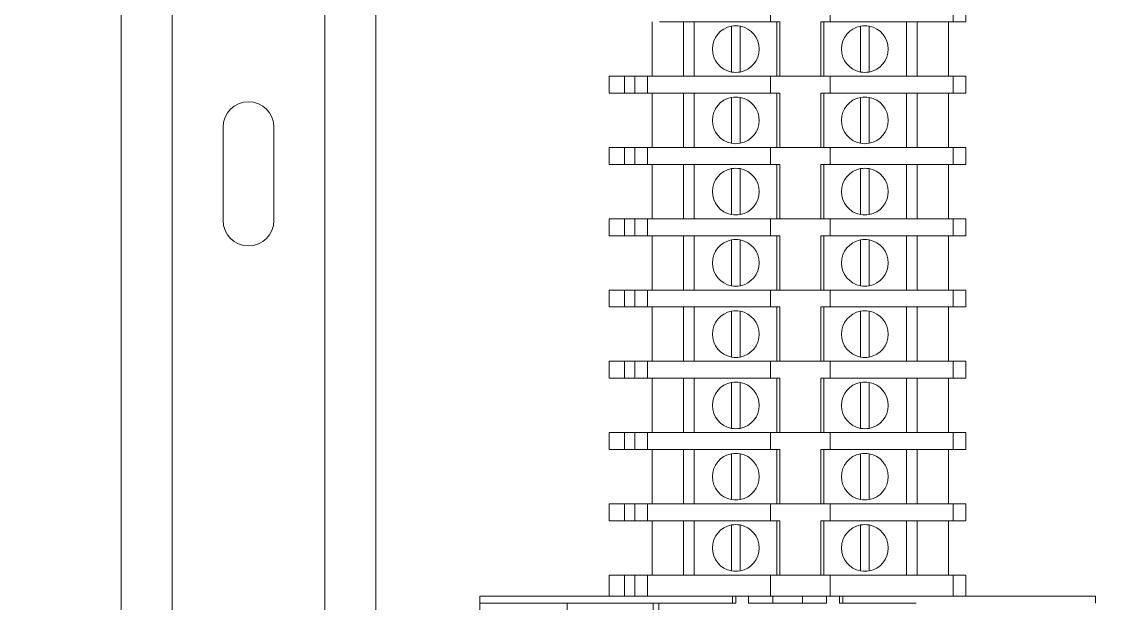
# Model space of a CAD drawing. Header units: millimetres. Extents: x 0 to 5940, y 0 to 4200.
# Drawn here: x 2161.7 to 2290.9, y 2938.9 to 3007.4 of the extents above; entities that cross this region are included whole.
import ezdxf

# ---------------------------------------------------------------- set-up
doc = ezdxf.new("R2010")
doc.units = ezdxf.units.MM
doc.header["$LTSCALE"] = 10
doc.layers.add('가시적인 것(ISO)', color=3, linetype='Continuous', lineweight=5, true_color=0x00ff00)
doc.layers.add('해치(ISO)', color=7, linetype='Continuous', lineweight=5)

msp = doc.modelspace()

# ---------------------------------------------------------------- hatches: boundary and pattern name
at = {"layer": '해치(ISO)'}
h = msp.add_hatch(dxfattribs=at)
h.set_pattern_fill('ANSI31', color=256, scale=254, angle=75.00018, style=0)
h.set_pattern_definition([(120.0002, (0, 0), (-27.49626, -15.87508), [])])
edge = h.paths.add_edge_path()
edge.add_line((2554.062, 3517.714), (2581.562, 3517.714))
edge.add_ellipse((2581.562, 3513.214), major_axis=(0, 4.5), ratio=1, start_angle=270, end_angle=360, ccw=False)
edge.add_line((2586.062, 3513.214), (2586.062, 3485.714))
edge.add_ellipse((2589.062, 3485.714), major_axis=(-3, 0), ratio=1, start_angle=0, end_angle=90)
edge.add_line((2589.062, 3482.714), (2591.062, 3482.714))
edge.add_line((2591.062, 3482.714), (2591.062, 3522.714))
edge.add_line((2591.062, 3522.714), (2551.062, 3522.714))
edge.add_line((2551.062, 3522.714), (2551.062, 3520.714))
edge.add_ellipse((2554.062, 3520.714), major_axis=(-3, 0), ratio=1, start_angle=0, end_angle=90)
edge = h.paths.add_edge_path()
edge.add_line((1795.662, 3482.714), (1797.662, 3482.714))
edge.add_ellipse((1797.662, 3485.714), major_axis=(0, -3), ratio=1, start_angle=0, end_angle=90)
edge.add_line((1800.662, 3485.714), (1800.662, 3513.214))
edge.add_ellipse((1805.162, 3513.214), major_axis=(-4.5, 0), ratio=1, start_angle=270, end_angle=360, ccw=False)
edge.add_line((1805.162, 3517.714), (1832.662, 3517.714))
edge.add_ellipse((1832.662, 3520.714), major_axis=(0, -3), ratio=1, start_angle=0, end_angle=90)
edge.add_line((1835.662, 3520.714), (1835.662, 3522.714))
edge.add_line((1835.662, 3522.714), (1795.662, 3522.714))
edge.add_line((1795.662, 3522.714), (1795.662, 3482.714))
edge = h.paths.add_edge_path()
edge.add_line((1795.662, 2817.314), (1795.662, 2777.314))
edge.add_line((1795.662, 2777.314), (1835.662, 2777.314))
edge.add_line((1835.662, 2777.314), (1835.662, 2779.314))
edge.add_ellipse((1832.662, 2779.314), major_axis=(3, 0), ratio=1, start_angle=0, end_angle=90)
edge.add_line((1832.662, 2782.314), (1804.901, 2782.314))
edge.add_ellipse((1804.901, 2786.814), major_axis=(0, -4.5), ratio=1, start_angle=269.50889, end_angle=360, ccw=False)
edge.add_line((1800.401, 2786.853), (1800.636, 2814.289))
edge.add_ellipse((1797.636, 2814.314), major_axis=(3, -0.026), ratio=1, start_angle=0, end_angle=90.49111)
edge.add_line((1797.636, 2817.314), (1795.662, 2817.314))
edge = h.paths.add_edge_path()
edge.add_line((2586.088, 2814.289), (2586.323, 2786.853))
edge.add_ellipse((2581.823, 2786.814), major_axis=(4.5, 0.039), ratio=1, start_angle=269.50889, end_angle=360, ccw=False)
edge.add_line((2581.823, 2782.314), (2554.062, 2782.314))
edge.add_ellipse((2554.062, 2779.314), major_axis=(0, 3), ratio=1, start_angle=0, end_angle=90)
edge.add_line((2551.062, 2779.314), (2551.062, 2777.314))
edge.add_line((2551.062, 2777.314), (2591.062, 2777.314))
edge.add_line((2591.062, 2777.314), (2591.062, 2817.314))
edge.add_line((2591.062, 2817.314), (2589.088, 2817.314))
edge.add_ellipse((2589.088, 2814.314), major_axis=(0, 3), ratio=1, start_angle=0, end_angle=90.49111)

# ---------------------------------------------------------------- linework, layer by layer
at = {"layer": '가시적인 것(ISO)'}
for p, q in [((2173.362, 2854.014), (2173.362, 3174.014)), ((2179.362, 2854.014), (2179.362, 3174.014)), ((2197.362, 2854.014), (2197.362, 3174.014)), ((2203.362, 2854.014), (2203.362, 3174.014)), ((2249.839, 3009.414), (2249.839, 3007.414)), ((2256.885, 3009.414), (2256.885, 3007.414)), ((2271.362, 3009.414), (2271.362, 3007.414)), ((2272.862, 3009.414), (2272.862, 3007.414)), ((2235.904, 3007.414), (2235.904, 3001.014)), ((2248.362, 3007.414), (2236.762, 3007.414)), ((2239.612, 3007.414), (2239.612, 3001.014)), ((2240.862, 3007.414), (2240.862, 3001.014)), ((2248.362, 3007.414), (2249.839, 3007.414)), ((2250.962, 3007.414), (2249.839, 3007.414)), ((2250.612, 3007.414), (2250.612, 3001.014)), ((2250.962, 3007.414), (2250.962, 3001.014)), ((2255.762, 3007.414), (2255.762, 3001.014)), ((2256.885, 3007.414), (2255.762, 3007.414)), ((2256.112, 3007.414), (2256.112, 3001.014)), ((2256.885, 3007.414), (2258.362, 3007.414)), ((2269.962, 3007.414), (2258.362, 3007.414)), ((2265.862, 3007.414), (2265.862, 3001.014)), ((2267.112, 3007.414), (2267.112, 3001.014)), ((2269.962, 3007.414), (2271.362, 3007.414)), ((2270.82, 3007.414), (2270.82, 3001.014)), ((2272.862, 3007.414), (2271.362, 3007.414)), ((2245.262, 3003.069), (2245.262, 3005.36)), ((2246.262, 3005.36), (2246.262, 3003.069)), ((2260.462, 3003.069), (2260.462, 3005.36)), ((2261.462, 3005.36), (2261.462, 3003.069)), ((2232.662, 3001.014), (2230.862, 3001.014)), ((2230.862, 3001.014), (2230.862, 2999.014)), ((2233.862, 3001.014), (2232.662, 3001.014)), ((2232.662, 3001.014), (2232.662, 2999.014)), ((2235.362, 3001.014), (2233.862, 3001.014)), ((2233.862, 3001.014), (2233.862, 2999.014)), ((2235.362, 3001.014), (2236.762, 3001.014)), ((2235.362, 3001.014), (2235.362, 2999.014)), ((2248.362, 3001.014), (2236.762, 3001.014)), ((2248.362, 3001.014), (2249.839, 3001.014)), ((2256.885, 3001.014), (2249.839, 3001.014)), ((2249.839, 3001.014), (2249.839, 2999.014)), ((2255.762, 3001.014), (2250.962, 3001.014)), ((2256.885, 3001.014), (2258.362, 3001.014)), ((2256.885, 3001.014), (2256.885, 2999.014)), ((2269.962, 3001.014), (2258.362, 3001.014)), ((2269.962, 3001.014), (2271.362, 3001.014)), ((2272.862, 3001.014), (2271.362, 3001.014)), ((2271.362, 3001.014), (2271.362, 2999.014)), ((2272.862, 3001.014), (2272.862, 2999.014)), ((2232.662, 2999.014), (2230.862, 2999.014)), ((2233.862, 2999.014), (2232.662, 2999.014)), ((2235.362, 2999.014), (2233.862, 2999.014)), ((2235.362, 2999.014), (2236.762, 2999.014)), ((2235.904, 2999.014), (2235.904, 2992.614)), ((2248.362, 2999.014), (2236.762, 2999.014)), ((2239.612, 2999.014), (2239.612, 2992.614)), ((2240.862, 2999.014), (2240.862, 2992.614)), ((2248.362, 2999.014), (2249.839, 2999.014)), ((2250.962, 2999.014), (2249.839, 2999.014)), ((2250.612, 2999.014), (2250.612, 2992.614)), ((2250.962, 2999.014), (2250.962, 2992.614)), ((2255.762, 2999.014), (2255.762, 2992.614)), ((2256.885, 2999.014), (2255.762, 2999.014)), ((2256.112, 2999.014), (2256.112, 2992.614)), ((2256.885, 2999.014), (2258.362, 2999.014)), ((2269.962, 2999.014), (2258.362, 2999.014)), ((2265.862, 2999.014), (2265.862, 2992.614)), ((2267.112, 2999.014), (2267.112, 2992.614)), ((2269.962, 2999.014), (2271.362, 2999.014)), ((2270.82, 2999.014), (2270.82, 2992.614)), ((2272.862, 2999.014), (2271.362, 2999.014)), ((2245.262, 2994.669), (2245.262, 2996.96)), ((2246.262, 2996.96), (2246.262, 2994.669)), ((2260.462, 2994.669), (2260.462, 2996.96)), ((2261.462, 2996.96), (2261.462, 2994.669)), ((2185.362, 2984.014), (2185.362, 2995.014)), ((2191.362, 2995.014), (2191.362, 2984.014)), ((2232.662, 2992.614), (2230.862, 2992.614)), ((2230.862, 2992.614), (2230.862, 2990.614)), ((2233.862, 2992.614), (2232.662, 2992.614)), ((2232.662, 2992.614), (2232.662, 2990.614)), ((2235.362, 2992.614), (2233.862, 2992.614)), ((2233.862, 2992.614), (2233.862, 2990.614)), ((2235.362, 2992.614), (2236.762, 2992.614)), ((2235.362, 2992.614), (2235.362, 2990.614)), ((2248.362, 2992.614), (2236.762, 2992.614)), ((2248.362, 2992.614), (2249.839, 2992.614)), ((2256.885, 2992.614), (2249.839, 2992.614)), ((2249.839, 2992.614), (2249.839, 2990.614)), ((2255.762, 2992.614), (2250.962, 2992.614)), ((2256.885, 2992.614), (2258.362, 2992.614)), ((2256.885, 2992.614), (2256.885, 2990.614)), ((2269.962, 2992.614), (2258.362, 2992.614)), ((2269.962, 2992.614), (2271.362, 2992.614)), ((2272.862, 2992.614), (2271.362, 2992.614)), ((2271.362, 2992.614), (2271.362, 2990.614)), ((2272.862, 2992.614), (2272.862, 2990.614)), ((2232.662, 2990.614), (2230.862, 2990.614)), ((2233.862, 2990.614), (2232.662, 2990.614)), ((2235.362, 2990.614), (2233.862, 2990.614)), ((2235.362, 2990.614), (2236.762, 2990.614)), ((2235.904, 2990.614), (2235.904, 2984.214)), ((2248.362, 2990.614), (2236.762, 2990.614)), ((2239.612, 2990.614), (2239.612, 2984.214)), ((2240.862, 2990.614), (2240.862, 2984.214)), ((2248.362, 2990.614), (2249.839, 2990.614)), ((2250.962, 2990.614), (2249.839, 2990.614)), ((2250.612, 2990.614), (2250.612, 2984.214)), ((2250.962, 2990.614), (2250.962, 2984.214)), ((2255.762, 2990.614), (2255.762, 2984.214)), ((2256.885, 2990.614), (2255.762, 2990.614)), ((2256.112, 2990.614), (2256.112, 2984.214)), ((2256.885, 2990.614), (2258.362, 2990.614)), ((2269.962, 2990.614), (2258.362, 2990.614)), ((2265.862, 2990.614), (2265.862, 2984.214)), ((2267.112, 2990.614), (2267.112, 2984.214)), ((2269.962, 2990.614), (2271.362, 2990.614)), ((2270.82, 2990.614), (2270.82, 2984.214)), ((2272.862, 2990.614), (2271.362, 2990.614)), ((2245.262, 2986.269), (2245.262, 2988.56)), ((2246.262, 2988.56), (2246.262, 2986.269)), ((2260.462, 2986.269), (2260.462, 2988.56)), ((2261.462, 2988.56), (2261.462, 2986.269)), ((2232.662, 2984.214), (2230.862, 2984.214)), ((2230.862, 2984.214), (2230.862, 2982.214)), ((2233.862, 2984.214), (2232.662, 2984.214)), ((2232.662, 2984.214), (2232.662, 2982.214)), ((2235.362, 2984.214), (2233.862, 2984.214)), ((2233.862, 2984.214), (2233.862, 2982.214)), ((2235.362, 2984.214), (2236.762, 2984.214)), ((2235.362, 2984.214), (2235.362, 2982.214)), ((2248.362, 2984.214), (2236.762, 2984.214)), ((2248.362, 2984.214), (2249.839, 2984.214)), ((2256.885, 2984.214), (2249.839, 2984.214)), ((2249.839, 2984.214), (2249.839, 2982.214)), ((2255.762, 2984.214), (2250.962, 2984.214)), ((2256.885, 2984.214), (2258.362, 2984.214)), ((2256.885, 2984.214), (2256.885, 2982.214)), ((2269.962, 2984.214), (2258.362, 2984.214)), ((2269.962, 2984.214), (2271.362, 2984.214)), ((2272.862, 2984.214), (2271.362, 2984.214)), ((2271.362, 2984.214), (2271.362, 2982.214)), ((2272.862, 2984.214), (2272.862, 2982.214)), ((2232.662, 2982.214), (2230.862, 2982.214)), ((2233.862, 2982.214), (2232.662, 2982.214)), ((2235.362, 2982.214), (2233.862, 2982.214)), ((2235.362, 2982.214), (2236.762, 2982.214)), ((2235.904, 2982.214), (2235.904, 2975.814)), ((2248.362, 2982.214), (2236.762, 2982.214)), ((2239.612, 2982.214), (2239.612, 2975.814)), ((2240.862, 2982.214), (2240.862, 2975.814)), ((2248.362, 2982.214), (2249.839, 2982.214)), ((2250.962, 2982.214), (2249.839, 2982.214)), ((2250.612, 2982.214), (2250.612, 2975.814)), ((2250.962, 2982.214), (2250.962, 2975.814)), ((2255.762, 2982.214), (2255.762, 2975.814)), ((2256.885, 2982.214), (2255.762, 2982.214)), ((2256.112, 2982.214), (2256.112, 2975.814)), ((2256.885, 2982.214), (2258.362, 2982.214)), ((2269.962, 2982.214), (2258.362, 2982.214)), ((2265.862, 2982.214), (2265.862, 2975.814)), ((2267.112, 2982.214), (2267.112, 2975.814)), ((2269.962, 2982.214), (2271.362, 2982.214)), ((2270.82, 2982.214), (2270.82, 2975.814)), ((2272.862, 2982.214), (2271.362, 2982.214)), ((2245.262, 2977.869), (2245.262, 2980.16)), ((2246.262, 2980.16), (2246.262, 2977.869)), ((2260.462, 2977.869), (2260.462, 2980.16)), ((2261.462, 2980.16), (2261.462, 2977.869)), ((2232.662, 2975.814), (2230.862, 2975.814)), ((2230.862, 2975.814), (2230.862, 2973.814)), ((2233.862, 2975.814), (2232.662, 2975.814)), ((2232.662, 2975.814), (2232.662, 2973.814)), ((2235.362, 2975.814), (2233.862, 2975.814)), ((2233.862, 2975.814), (2233.862, 2973.814)), ((2235.362, 2975.814), (2236.762, 2975.814)), ((2235.362, 2975.814), (2235.362, 2973.814)), ((2248.362, 2975.814), (2236.762, 2975.814)), ((2248.362, 2975.814), (2249.839, 2975.814)), ((2256.885, 2975.814), (2249.839, 2975.814)), ((2249.839, 2975.814), (2249.839, 2973.814)), ((2255.762, 2975.814), (2250.962, 2975.814)), ((2256.885, 2975.814), (2258.362, 2975.814)), ((2256.885, 2975.814), (2256.885, 2973.814)), ((2269.962, 2975.814), (2258.362, 2975.814)), ((2269.962, 2975.814), (2271.362, 2975.814)), ((2272.862, 2975.814), (2271.362, 2975.814)), ((2271.362, 2975.814), (2271.362, 2973.814)), ((2272.862, 2975.814), (2272.862, 2973.814)), ((2232.662, 2973.814), (2230.862, 2973.814)), ((2233.862, 2973.814), (2232.662, 2973.814)), ((2235.362, 2973.814), (2233.862, 2973.814)), ((2235.362, 2973.814), (2236.762, 2973.814)), ((2235.904, 2973.814), (2235.904, 2967.414)), ((2248.362, 2973.814), (2236.762, 2973.814)), ((2239.612, 2973.814), (2239.612, 2967.414)), ((2240.862, 2973.814), (2240.862, 2967.414)), ((2248.362, 2973.814), (2249.839, 2973.814)), ((2250.962, 2973.814), (2249.839, 2973.814)), ((2250.612, 2973.814), (2250.612, 2967.414)), ((2250.962, 2973.814), (2250.962, 2967.414)), ((2255.762, 2973.814), (2255.762, 2967.414)), ((2256.885, 2973.814), (2255.762, 2973.814)), ((2256.112, 2973.814), (2256.112, 2967.414)), ((2256.885, 2973.814), (2258.362, 2973.814)), ((2269.962, 2973.814), (2258.362, 2973.814)), ((2265.862, 2973.814), (2265.862, 2967.414)), ((2267.112, 2973.814), (2267.112, 2967.414)), ((2269.962, 2973.814), (2271.362, 2973.814)), ((2270.82, 2973.814), (2270.82, 2967.414)), ((2272.862, 2973.814), (2271.362, 2973.814)), ((2245.262, 2969.469), (2245.262, 2971.76)), ((2246.262, 2971.76), (2246.262, 2969.469)), ((2260.462, 2969.469), (2260.462, 2971.76)), ((2261.462, 2971.76), (2261.462, 2969.469)), ((2232.662, 2967.414), (2230.862, 2967.414)), ((2230.862, 2967.414), (2230.862, 2965.414)), ((2233.862, 2967.414), (2232.662, 2967.414)), ((2232.662, 2967.414), (2232.662, 2965.414)), ((2235.362, 2967.414), (2233.862, 2967.414)), ((2233.862, 2967.414), (2233.862, 2965.414)), ((2235.362, 2967.414), (2236.762, 2967.414)), ((2235.362, 2967.414), (2235.362, 2965.414)), ((2248.362, 2967.414), (2236.762, 2967.414)), ((2248.362, 2967.414), (2249.839, 2967.414)), ((2256.885, 2967.414), (2249.839, 2967.414)), ((2249.839, 2967.414), (2249.839, 2965.414)), ((2255.762, 2967.414), (2250.962, 2967.414)), ((2256.885, 2967.414), (2258.362, 2967.414)), ((2256.885, 2967.414), (2256.885, 2965.414)), ((2269.962, 2967.414), (2258.362, 2967.414)), ((2269.962, 2967.414), (2271.362, 2967.414)), ((2272.862, 2967.414), (2271.362, 2967.414)), ((2271.362, 2967.414), (2271.362, 2965.414)), ((2272.862, 2967.414), (2272.862, 2965.414)), ((2232.662, 2965.414), (2230.862, 2965.414)), ((2233.862, 2965.414), (2232.662, 2965.414)), ((2235.362, 2965.414), (2233.862, 2965.414)), ((2235.362, 2965.414), (2236.762, 2965.414)), ((2235.904, 2965.414), (2235.904, 2959.014)), ((2248.362, 2965.414), (2236.762, 2965.414)), ((2239.612, 2965.414), (2239.612, 2959.014)), ((2240.862, 2965.414), (2240.862, 2959.014)), ((2248.362, 2965.414), (2249.839, 2965.414)), ((2250.962, 2965.414), (2249.839, 2965.414)), ((2250.612, 2965.414), (2250.612, 2959.014)), ((2250.962, 2965.414), (2250.962, 2959.014)), ((2255.762, 2965.414), (2255.762, 2959.014)), ((2256.885, 2965.414), (2255.762, 2965.414)), ((2256.112, 2965.414), (2256.112, 2959.014)), ((2256.885, 2965.414), (2258.362, 2965.414)), ((2269.962, 2965.414), (2258.362, 2965.414)), ((2265.862, 2965.414), (2265.862, 2959.014)), ((2267.112, 2965.414), (2267.112, 2959.014)), ((2269.962, 2965.414), (2271.362, 2965.414)), ((2270.82, 2965.414), (2270.82, 2959.014)), ((2272.862, 2965.414), (2271.362, 2965.414)), ((2245.262, 2961.069), (2245.262, 2963.36)), ((2246.262, 2963.36), (2246.262, 2961.069)), ((2260.462, 2961.069), (2260.462, 2963.36)), ((2261.462, 2963.36), (2261.462, 2961.069)), ((2232.662, 2959.014), (2230.862, 2959.014)), ((2230.862, 2959.014), (2230.862, 2957.014)), ((2233.862, 2959.014), (2232.662, 2959.014)), ((2232.662, 2959.014), (2232.662, 2957.014)), ((2235.362, 2959.014), (2233.862, 2959.014)), ((2233.862, 2959.014), (2233.862, 2957.014)), ((2235.362, 2959.014), (2236.762, 2959.014)), ((2235.362, 2959.014), (2235.362, 2957.014)), ((2248.362, 2959.014), (2236.762, 2959.014)), ((2248.362, 2959.014), (2249.839, 2959.014)), ((2256.885, 2959.014), (2249.839, 2959.014)), ((2249.839, 2959.014), (2249.839, 2957.014)), ((2255.762, 2959.014), (2250.962, 2959.014)), ((2256.885, 2959.014), (2258.362, 2959.014)), ((2256.885, 2959.014), (2256.885, 2957.014)), ((2269.962, 2959.014), (2258.362, 2959.014)), ((2269.962, 2959.014), (2271.362, 2959.014)), ((2272.862, 2959.014), (2271.362, 2959.014)), ((2271.362, 2959.014), (2271.362, 2957.014)), ((2272.862, 2959.014), (2272.862, 2957.014)), ((2232.662, 2957.014), (2230.862, 2957.014)), ((2233.862, 2957.014), (2232.662, 2957.014)), ((2235.362, 2957.014), (2233.862, 2957.014)), ((2235.362, 2957.014), (2236.762, 2957.014)), ((2235.904, 2957.014), (2235.904, 2950.614)), ((2248.362, 2957.014), (2236.762, 2957.014)), ((2239.612, 2957.014), (2239.612, 2950.614)), ((2240.862, 2957.014), (2240.862, 2950.614)), ((2248.362, 2957.014), (2249.839, 2957.014)), ((2250.962, 2957.014), (2249.839, 2957.014)), ((2250.612, 2957.014), (2250.612, 2950.614)), ((2250.962, 2957.014), (2250.962, 2950.614)), ((2255.762, 2957.014), (2255.762, 2950.614)), ((2256.885, 2957.014), (2255.762, 2957.014)), ((2256.112, 2957.014), (2256.112, 2950.614)), ((2256.885, 2957.014), (2258.362, 2957.014)), ((2269.962, 2957.014), (2258.362, 2957.014)), ((2265.862, 2957.014), (2265.862, 2950.614)), ((2267.112, 2957.014), (2267.112, 2950.614)), ((2269.962, 2957.014), (2271.362, 2957.014)), ((2270.82, 2957.014), (2270.82, 2950.614)), ((2272.862, 2957.014), (2271.362, 2957.014)), ((2245.262, 2952.669), (2245.262, 2954.96)), ((2246.262, 2954.96), (2246.262, 2952.669)), ((2260.462, 2952.669), (2260.462, 2954.96)), ((2261.462, 2954.96), (2261.462, 2952.669)), ((2232.662, 2950.614), (2230.862, 2950.614)), ((2230.862, 2950.614), (2230.862, 2948.614)), ((2233.862, 2950.614), (2232.662, 2950.614)), ((2232.662, 2950.614), (2232.662, 2948.614)), ((2235.362, 2950.614), (2233.862, 2950.614)), ((2233.862, 2950.614), (2233.862, 2948.614)), ((2235.362, 2950.614), (2236.762, 2950.614)), ((2235.362, 2950.614), (2235.362, 2948.614)), ((2248.362, 2950.614), (2236.762, 2950.614)), ((2248.362, 2950.614), (2249.839, 2950.614)), ((2256.885, 2950.614), (2249.839, 2950.614)), ((2249.839, 2950.614), (2249.839, 2948.614)), ((2255.762, 2950.614), (2250.962, 2950.614)), ((2256.885, 2950.614), (2258.362, 2950.614)), ((2256.885, 2950.614), (2256.885, 2948.614)), ((2269.962, 2950.614), (2258.362, 2950.614)), ((2269.962, 2950.614), (2271.362, 2950.614)), ((2272.862, 2950.614), (2271.362, 2950.614)), ((2271.362, 2950.614), (2271.362, 2948.614)), ((2272.862, 2950.614), (2272.862, 2948.614)), ((2232.662, 2948.614), (2230.862, 2948.614)), ((2233.862, 2948.614), (2232.662, 2948.614)), ((2235.362, 2948.614), (2233.862, 2948.614)), ((2235.362, 2948.614), (2236.762, 2948.614)), ((2235.904, 2948.614), (2235.904, 2942.214)), ((2248.362, 2948.614), (2236.762, 2948.614)), ((2239.612, 2948.614), (2239.612, 2942.214)), ((2240.862, 2948.614), (2240.862, 2942.214)), ((2248.362, 2948.614), (2249.839, 2948.614)), ((2250.962, 2948.614), (2249.839, 2948.614)), ((2250.612, 2948.614), (2250.612, 2942.214)), ((2250.962, 2948.614), (2250.962, 2942.214)), ((2255.762, 2948.614), (2255.762, 2942.214)), ((2256.885, 2948.614), (2255.762, 2948.614)), ((2256.112, 2948.614), (2256.112, 2942.214)), ((2256.885, 2948.614), (2258.362, 2948.614)), ((2269.962, 2948.614), (2258.362, 2948.614)), ((2265.862, 2948.614), (2265.862, 2942.214)), ((2267.112, 2948.614), (2267.112, 2942.214)), ((2269.962, 2948.614), (2271.362, 2948.614)), ((2270.82, 2948.614), (2270.82, 2942.214)), ((2272.862, 2948.614), (2271.362, 2948.614)), ((2245.262, 2944.269), (2245.262, 2946.56)), ((2246.262, 2946.56), (2246.262, 2944.269)), ((2260.462, 2944.269), (2260.462, 2946.56)), ((2261.462, 2946.56), (2261.462, 2944.269)), ((2230.862, 2942.214), (2230.862, 2939.714)), ((2232.662, 2942.214), (2230.862, 2942.214)), ((2232.662, 2942.214), (2232.662, 2939.714)), ((2233.862, 2942.214), (2232.662, 2942.214)), ((2233.862, 2942.214), (2233.862, 2939.714)), ((2235.362, 2942.214), (2233.862, 2942.214)), ((2235.362, 2942.214), (2236.762, 2942.214)), ((2235.362, 2942.214), (2235.362, 2939.714)), ((2248.362, 2942.214), (2236.762, 2942.214)), ((2248.362, 2942.214), (2249.839, 2942.214)), ((2249.839, 2942.214), (2249.839, 2939.714)), ((2256.885, 2942.214), (2249.839, 2942.214)), ((2255.762, 2942.214), (2250.962, 2942.214)), ((2256.885, 2942.214), (2256.885, 2939.714)), ((2256.885, 2942.214), (2258.362, 2942.214)), ((2269.962, 2942.214), (2258.362, 2942.214)), ((2269.962, 2942.214), (2271.362, 2942.214)), ((2272.862, 2942.214), (2271.362, 2942.214)), ((2271.362, 2942.214), (2271.362, 2939.714)), ((2272.862, 2942.214), (2272.862, 2939.714)), ((2215.612, 2939.714), (2215.612, 2938.914)), ((2215.612, 2939.714), (2235.362, 2939.714)), ((2215.612, 2938.914), (2216.612, 2938.914)), ((2215.612, 2938.914), (2215.612, 2915.614)), ((2216.612, 2938.914), (2225.912, 2938.914)), ((2225.912, 2938.914), (2226.912, 2938.914)), ((2225.912, 2938.914), (2225.912, 2915.614)), ((2226.912, 2938.914), (2236.012, 2938.914)), ((2235.362, 2939.714), (2236.762, 2939.714)), ((2236.012, 2938.914), (2236.712, 2938.914)), ((2236.012, 2938.914), (2236.012, 2915.614)), ((2236.712, 2915.614), (2236.712, 2938.914)), ((2236.712, 2938.914), (2245.762, 2938.914)), ((2248.362, 2939.714), (2236.762, 2939.714)), ((2245.362, 2939.714), (2245.362, 2938.914)), ((2245.762, 2938.914), (2245.762, 2939.714)), ((2247.262, 2939.714), (2247.262, 2938.914)), ((2247.262, 2938.914), (2256.462, 2938.914)), ((2248.362, 2939.714), (2249.839, 2939.714)), ((2256.885, 2939.714), (2249.839, 2939.714)), ((2250.11, 2938.914), (2250.11, 2939.714)), ((2253.613, 2938.914), (2253.613, 2939.714)), ((2256.462, 2938.914), (2256.462, 2939.714)), ((2256.885, 2939.714), (2258.362, 2939.714)), ((2257.962, 2939.714), (2257.962, 2938.914)), ((2257.962, 2938.914), (2267.012, 2938.914)), ((2269.962, 2939.714), (2258.362, 2939.714)), ((2258.362, 2938.914), (2258.362, 2939.714)), ((2269.962, 2939.714), (2271.362, 2939.714)), ((2271.362, 2939.714), (2288.112, 2939.714)), ((2288.112, 2938.914), (2288.112, 2939.714))]:
    msp.add_line(p, q, dxfattribs=at)
for centre, radius, start, end in [((2245.762, 3004.214), 2.75, 100.47568, 259.52432), ((2245.762, 3004.214), 2.75, 79.52432, 100.47568), ((2245.762, 3004.214), 2.75, 280.47568, 79.52432), ((2260.962, 3004.214), 2.75, 100.47568, 259.52432), ((2260.962, 3004.214), 2.75, 79.52432, 100.47568), ((2260.962, 3004.214), 2.75, 280.47568, 79.52432), ((2245.762, 3004.214), 2.75, 259.52432, 280.47568), ((2260.962, 3004.214), 2.75, 259.52432, 280.47568), ((2245.762, 2995.814), 2.75, 100.47568, 259.52432), ((2245.762, 2995.814), 2.75, 79.52432, 100.47568), ((2245.762, 2995.814), 2.75, 280.47568, 79.52432), ((2260.962, 2995.814), 2.75, 100.47568, 259.52432), ((2260.962, 2995.814), 2.75, 79.52432, 100.47568), ((2260.962, 2995.814), 2.75, 280.47568, 79.52432), ((2188.362, 2995.014), 3, 0, 180), ((2245.762, 2995.814), 2.75, 259.52432, 280.47568), ((2260.962, 2995.814), 2.75, 259.52432, 280.47568), ((2245.762, 2987.414), 2.75, 100.47568, 259.52432), ((2245.762, 2987.414), 2.75, 79.52432, 100.47568), ((2245.762, 2987.414), 2.75, 280.47568, 79.52432), ((2260.962, 2987.414), 2.75, 100.47568, 259.52432), ((2260.962, 2987.414), 2.75, 79.52432, 100.47568), ((2260.962, 2987.414), 2.75, 280.47568, 79.52432), ((2188.362, 2984.014), 3, 180, 0), ((2245.762, 2987.414), 2.75, 259.52432, 280.47568), ((2260.962, 2987.414), 2.75, 259.52432, 280.47568), ((2245.762, 2979.014), 2.75, 100.47568, 259.52432), ((2245.762, 2979.014), 2.75, 79.52432, 100.47568), ((2245.762, 2979.014), 2.75, 280.47568, 79.52432), ((2260.962, 2979.014), 2.75, 100.47568, 259.52432), ((2260.962, 2979.014), 2.75, 79.52432, 100.47568), ((2260.962, 2979.014), 2.75, 280.47568, 79.52432), ((2245.762, 2979.014), 2.75, 259.52432, 280.47568), ((2260.962, 2979.014), 2.75, 259.52432, 280.47568), ((2245.762, 2970.614), 2.75, 100.47568, 259.52432), ((2245.762, 2970.614), 2.75, 79.52432, 100.47568), ((2245.762, 2970.614), 2.75, 280.47568, 79.52432), ((2260.962, 2970.614), 2.75, 100.47568, 259.52432), ((2260.962, 2970.614), 2.75, 79.52432, 100.47568), ((2260.962, 2970.614), 2.75, 280.47568, 79.52432), ((2245.762, 2970.614), 2.75, 259.52432, 280.47568), ((2260.962, 2970.614), 2.75, 259.52432, 280.47568), ((2245.762, 2962.214), 2.75, 100.47568, 259.52432), ((2245.762, 2962.214), 2.75, 79.52432, 100.47568), ((2245.762, 2962.214), 2.75, 280.47568, 79.52432), ((2260.962, 2962.214), 2.75, 100.47568, 259.52432), ((2260.962, 2962.214), 2.75, 79.52432, 100.47568), ((2260.962, 2962.214), 2.75, 280.47568, 79.52432), ((2245.762, 2962.214), 2.75, 259.52432, 280.47568), ((2260.962, 2962.214), 2.75, 259.52432, 280.47568), ((2245.762, 2953.814), 2.75, 100.47568, 259.52432), ((2245.762, 2953.814), 2.75, 79.52432, 100.47568), ((2245.762, 2953.814), 2.75, 280.47568, 79.52432), ((2260.962, 2953.814), 2.75, 100.47568, 259.52432), ((2260.962, 2953.814), 2.75, 79.52432, 100.47568), ((2260.962, 2953.814), 2.75, 280.47568, 79.52432), ((2245.762, 2953.814), 2.75, 259.52432, 280.47568), ((2260.962, 2953.814), 2.75, 259.52432, 280.47568), ((2245.762, 2945.414), 2.75, 100.47568, 259.52432), ((2245.762, 2945.414), 2.75, 79.52432, 100.47568), ((2245.762, 2945.414), 2.75, 280.47568, 79.52432), ((2260.962, 2945.414), 2.75, 100.47568, 259.52432), ((2260.962, 2945.414), 2.75, 79.52432, 100.47568), ((2260.962, 2945.414), 2.75, 280.47568, 79.52432), ((2245.762, 2945.414), 2.75, 259.52432, 280.47568), ((2260.962, 2945.414), 2.75, 259.52432, 280.47568)]:
    msp.add_arc(centre, radius, start, end, dxfattribs=at)
for points, knots in [([(2245.262, 3005.36), (2245.262, 3005.56), (2245.262, 3005.796), (2245.262, 3006.155), (2245.262, 3006.344), (2245.262, 3006.61), (2245.262, 3006.734), (2245.262, 3006.875), (2245.262, 3006.901), (2245.262, 3006.918)], [0.78265569, 0.78265569, 0.78265569, 0.78265569, 0.84262528, 0.84262528, 0.89918556, 0.89918556, 0.95463231, 0.95463231, 1.00961496, 1.00961496, 1.00961496, 1.00961496]), ([(2246.262, 3006.918), (2246.262, 3006.901), (2246.262, 3006.875), (2246.262, 3006.734), (2246.262, 3006.61), (2246.262, 3006.344), (2246.262, 3006.155), (2246.262, 3005.796), (2246.262, 3005.56), (2246.262, 3005.36)], [0.33653832, 0.33653832, 0.33653832, 0.33653832, 0.39152097, 0.39152097, 0.44696772, 0.44696772, 0.50352799, 0.50352799, 0.56349758, 0.56349758, 0.56349758, 0.56349758]), ([(2260.462, 3005.36), (2260.462, 3005.56), (2260.462, 3005.796), (2260.462, 3006.155), (2260.462, 3006.344), (2260.462, 3006.61), (2260.462, 3006.734), (2260.462, 3006.875), (2260.462, 3006.901), (2260.462, 3006.918)], [0.78265569, 0.78265569, 0.78265569, 0.78265569, 0.84262528, 0.84262528, 0.89918556, 0.89918556, 0.95463231, 0.95463231, 1.00961496, 1.00961496, 1.00961496, 1.00961496]), ([(2261.462, 3006.918), (2261.462, 3006.901), (2261.462, 3006.875), (2261.462, 3006.734), (2261.462, 3006.61), (2261.462, 3006.344), (2261.462, 3006.155), (2261.462, 3005.796), (2261.462, 3005.56), (2261.462, 3005.36)], [0.33653832, 0.33653832, 0.33653832, 0.33653832, 0.39152097, 0.39152097, 0.44696772, 0.44696772, 0.50352799, 0.50352799, 0.56349758, 0.56349758, 0.56349758, 0.56349758]), ([(2245.262, 3001.51), (2245.262, 3001.527), (2245.262, 3001.553), (2245.262, 3001.695), (2245.262, 3001.819), (2245.262, 3002.084), (2245.262, 3002.273), (2245.262, 3002.633), (2245.262, 3002.869), (2245.262, 3003.069)], [0.33653832, 0.33653832, 0.33653832, 0.33653832, 0.39152097, 0.39152097, 0.44696772, 0.44696772, 0.50352799, 0.50352799, 0.56349758, 0.56349758, 0.56349758, 0.56349758]), ([(2246.262, 3003.069), (2246.262, 3002.869), (2246.262, 3002.633), (2246.262, 3002.273), (2246.262, 3002.084), (2246.262, 3001.819), (2246.262, 3001.695), (2246.262, 3001.553), (2246.262, 3001.527), (2246.262, 3001.51)], [0.78265569, 0.78265569, 0.78265569, 0.78265569, 0.84262528, 0.84262528, 0.89918556, 0.89918556, 0.95463231, 0.95463231, 1.00961496, 1.00961496, 1.00961496, 1.00961496]), ([(2260.462, 3001.51), (2260.462, 3001.527), (2260.462, 3001.553), (2260.462, 3001.695), (2260.462, 3001.819), (2260.462, 3002.084), (2260.462, 3002.273), (2260.462, 3002.633), (2260.462, 3002.869), (2260.462, 3003.069)], [0.33653832, 0.33653832, 0.33653832, 0.33653832, 0.39152097, 0.39152097, 0.44696772, 0.44696772, 0.50352799, 0.50352799, 0.56349758, 0.56349758, 0.56349758, 0.56349758]), ([(2261.462, 3003.069), (2261.462, 3002.869), (2261.462, 3002.633), (2261.462, 3002.273), (2261.462, 3002.084), (2261.462, 3001.819), (2261.462, 3001.695), (2261.462, 3001.553), (2261.462, 3001.527), (2261.462, 3001.51)], [0.78265569, 0.78265569, 0.78265569, 0.78265569, 0.84262528, 0.84262528, 0.89918556, 0.89918556, 0.95463231, 0.95463231, 1.00961496, 1.00961496, 1.00961496, 1.00961496]), ([(2245.262, 2996.96), (2245.262, 2997.16), (2245.262, 2997.396), (2245.262, 2997.755), (2245.262, 2997.944), (2245.262, 2998.21), (2245.262, 2998.334), (2245.262, 2998.475), (2245.262, 2998.501), (2245.262, 2998.518)], [0.78265569, 0.78265569, 0.78265569, 0.78265569, 0.84262528, 0.84262528, 0.89918556, 0.89918556, 0.95463231, 0.95463231, 1.00961496, 1.00961496, 1.00961496, 1.00961496]), ([(2246.262, 2998.518), (2246.262, 2998.501), (2246.262, 2998.475), (2246.262, 2998.334), (2246.262, 2998.21), (2246.262, 2997.944), (2246.262, 2997.755), (2246.262, 2997.396), (2246.262, 2997.16), (2246.262, 2996.96)], [0.33653832, 0.33653832, 0.33653832, 0.33653832, 0.39152097, 0.39152097, 0.44696772, 0.44696772, 0.50352799, 0.50352799, 0.56349758, 0.56349758, 0.56349758, 0.56349758]), ([(2260.462, 2996.96), (2260.462, 2997.16), (2260.462, 2997.396), (2260.462, 2997.755), (2260.462, 2997.944), (2260.462, 2998.21), (2260.462, 2998.334), (2260.462, 2998.475), (2260.462, 2998.501), (2260.462, 2998.518)], [0.78265569, 0.78265569, 0.78265569, 0.78265569, 0.84262528, 0.84262528, 0.89918556, 0.89918556, 0.95463231, 0.95463231, 1.00961496, 1.00961496, 1.00961496, 1.00961496]), ([(2261.462, 2998.518), (2261.462, 2998.501), (2261.462, 2998.475), (2261.462, 2998.334), (2261.462, 2998.21), (2261.462, 2997.944), (2261.462, 2997.755), (2261.462, 2997.396), (2261.462, 2997.16), (2261.462, 2996.96)], [0.33653832, 0.33653832, 0.33653832, 0.33653832, 0.39152097, 0.39152097, 0.44696772, 0.44696772, 0.50352799, 0.50352799, 0.56349758, 0.56349758, 0.56349758, 0.56349758]), ([(2245.262, 2993.11), (2245.262, 2993.127), (2245.262, 2993.153), (2245.262, 2993.295), (2245.262, 2993.419), (2245.262, 2993.684), (2245.262, 2993.873), (2245.262, 2994.233), (2245.262, 2994.469), (2245.262, 2994.669)], [0.33653832, 0.33653832, 0.33653832, 0.33653832, 0.39152097, 0.39152097, 0.44696772, 0.44696772, 0.50352799, 0.50352799, 0.56349758, 0.56349758, 0.56349758, 0.56349758]), ([(2246.262, 2994.669), (2246.262, 2994.469), (2246.262, 2994.233), (2246.262, 2993.873), (2246.262, 2993.684), (2246.262, 2993.419), (2246.262, 2993.295), (2246.262, 2993.153), (2246.262, 2993.127), (2246.262, 2993.11)], [0.78265569, 0.78265569, 0.78265569, 0.78265569, 0.84262528, 0.84262528, 0.89918556, 0.89918556, 0.95463231, 0.95463231, 1.00961496, 1.00961496, 1.00961496, 1.00961496]), ([(2260.462, 2993.11), (2260.462, 2993.127), (2260.462, 2993.153), (2260.462, 2993.295), (2260.462, 2993.419), (2260.462, 2993.684), (2260.462, 2993.873), (2260.462, 2994.233), (2260.462, 2994.469), (2260.462, 2994.669)], [0.33653832, 0.33653832, 0.33653832, 0.33653832, 0.39152097, 0.39152097, 0.44696772, 0.44696772, 0.50352799, 0.50352799, 0.56349758, 0.56349758, 0.56349758, 0.56349758]), ([(2261.462, 2994.669), (2261.462, 2994.469), (2261.462, 2994.233), (2261.462, 2993.873), (2261.462, 2993.684), (2261.462, 2993.419), (2261.462, 2993.295), (2261.462, 2993.153), (2261.462, 2993.127), (2261.462, 2993.11)], [0.78265569, 0.78265569, 0.78265569, 0.78265569, 0.84262528, 0.84262528, 0.89918556, 0.89918556, 0.95463231, 0.95463231, 1.00961496, 1.00961496, 1.00961496, 1.00961496]), ([(2245.262, 2988.56), (2245.262, 2988.76), (2245.262, 2988.996), (2245.262, 2989.355), (2245.262, 2989.544), (2245.262, 2989.81), (2245.262, 2989.934), (2245.262, 2990.075), (2245.262, 2990.101), (2245.262, 2990.118)], [0.78265569, 0.78265569, 0.78265569, 0.78265569, 0.84262528, 0.84262528, 0.89918556, 0.89918556, 0.95463231, 0.95463231, 1.00961496, 1.00961496, 1.00961496, 1.00961496]), ([(2246.262, 2990.118), (2246.262, 2990.101), (2246.262, 2990.075), (2246.262, 2989.934), (2246.262, 2989.81), (2246.262, 2989.544), (2246.262, 2989.355), (2246.262, 2988.996), (2246.262, 2988.76), (2246.262, 2988.56)], [0.33653832, 0.33653832, 0.33653832, 0.33653832, 0.39152097, 0.39152097, 0.44696772, 0.44696772, 0.50352799, 0.50352799, 0.56349758, 0.56349758, 0.56349758, 0.56349758]), ([(2260.462, 2988.56), (2260.462, 2988.76), (2260.462, 2988.996), (2260.462, 2989.355), (2260.462, 2989.544), (2260.462, 2989.81), (2260.462, 2989.934), (2260.462, 2990.075), (2260.462, 2990.101), (2260.462, 2990.118)], [0.78265569, 0.78265569, 0.78265569, 0.78265569, 0.84262528, 0.84262528, 0.89918556, 0.89918556, 0.95463231, 0.95463231, 1.00961496, 1.00961496, 1.00961496, 1.00961496]), ([(2261.462, 2990.118), (2261.462, 2990.101), (2261.462, 2990.075), (2261.462, 2989.934), (2261.462, 2989.81), (2261.462, 2989.544), (2261.462, 2989.355), (2261.462, 2988.996), (2261.462, 2988.76), (2261.462, 2988.56)], [0.33653832, 0.33653832, 0.33653832, 0.33653832, 0.39152097, 0.39152097, 0.44696772, 0.44696772, 0.50352799, 0.50352799, 0.56349758, 0.56349758, 0.56349758, 0.56349758]), ([(2245.262, 2984.71), (2245.262, 2984.727), (2245.262, 2984.753), (2245.262, 2984.895), (2245.262, 2985.019), (2245.262, 2985.284), (2245.262, 2985.473), (2245.262, 2985.833), (2245.262, 2986.069), (2245.262, 2986.269)], [0.33653832, 0.33653832, 0.33653832, 0.33653832, 0.39152097, 0.39152097, 0.44696772, 0.44696772, 0.50352799, 0.50352799, 0.56349758, 0.56349758, 0.56349758, 0.56349758]), ([(2246.262, 2986.269), (2246.262, 2986.069), (2246.262, 2985.833), (2246.262, 2985.473), (2246.262, 2985.284), (2246.262, 2985.019), (2246.262, 2984.895), (2246.262, 2984.753), (2246.262, 2984.727), (2246.262, 2984.71)], [0.78265569, 0.78265569, 0.78265569, 0.78265569, 0.84262528, 0.84262528, 0.89918556, 0.89918556, 0.95463231, 0.95463231, 1.00961496, 1.00961496, 1.00961496, 1.00961496]), ([(2260.462, 2984.71), (2260.462, 2984.727), (2260.462, 2984.753), (2260.462, 2984.895), (2260.462, 2985.019), (2260.462, 2985.284), (2260.462, 2985.473), (2260.462, 2985.833), (2260.462, 2986.069), (2260.462, 2986.269)], [0.33653832, 0.33653832, 0.33653832, 0.33653832, 0.39152097, 0.39152097, 0.44696772, 0.44696772, 0.50352799, 0.50352799, 0.56349758, 0.56349758, 0.56349758, 0.56349758]), ([(2261.462, 2986.269), (2261.462, 2986.069), (2261.462, 2985.833), (2261.462, 2985.473), (2261.462, 2985.284), (2261.462, 2985.019), (2261.462, 2984.895), (2261.462, 2984.753), (2261.462, 2984.727), (2261.462, 2984.71)], [0.78265569, 0.78265569, 0.78265569, 0.78265569, 0.84262528, 0.84262528, 0.89918556, 0.89918556, 0.95463231, 0.95463231, 1.00961496, 1.00961496, 1.00961496, 1.00961496]), ([(2245.262, 2980.16), (2245.262, 2980.36), (2245.262, 2980.596), (2245.262, 2980.955), (2245.262, 2981.144), (2245.262, 2981.41), (2245.262, 2981.534), (2245.262, 2981.675), (2245.262, 2981.701), (2245.262, 2981.718)], [0.78265569, 0.78265569, 0.78265569, 0.78265569, 0.84262528, 0.84262528, 0.89918556, 0.89918556, 0.95463231, 0.95463231, 1.00961496, 1.00961496, 1.00961496, 1.00961496]), ([(2246.262, 2981.718), (2246.262, 2981.701), (2246.262, 2981.675), (2246.262, 2981.534), (2246.262, 2981.41), (2246.262, 2981.144), (2246.262, 2980.955), (2246.262, 2980.596), (2246.262, 2980.36), (2246.262, 2980.16)], [0.33653832, 0.33653832, 0.33653832, 0.33653832, 0.39152097, 0.39152097, 0.44696772, 0.44696772, 0.50352799, 0.50352799, 0.56349758, 0.56349758, 0.56349758, 0.56349758]), ([(2260.462, 2980.16), (2260.462, 2980.36), (2260.462, 2980.596), (2260.462, 2980.955), (2260.462, 2981.144), (2260.462, 2981.41), (2260.462, 2981.534), (2260.462, 2981.675), (2260.462, 2981.701), (2260.462, 2981.718)], [0.78265569, 0.78265569, 0.78265569, 0.78265569, 0.84262528, 0.84262528, 0.89918556, 0.89918556, 0.95463231, 0.95463231, 1.00961496, 1.00961496, 1.00961496, 1.00961496]), ([(2261.462, 2981.718), (2261.462, 2981.701), (2261.462, 2981.675), (2261.462, 2981.534), (2261.462, 2981.41), (2261.462, 2981.144), (2261.462, 2980.955), (2261.462, 2980.596), (2261.462, 2980.36), (2261.462, 2980.16)], [0.33653832, 0.33653832, 0.33653832, 0.33653832, 0.39152097, 0.39152097, 0.44696772, 0.44696772, 0.50352799, 0.50352799, 0.56349758, 0.56349758, 0.56349758, 0.56349758]), ([(2245.262, 2976.31), (2245.262, 2976.327), (2245.262, 2976.353), (2245.262, 2976.495), (2245.262, 2976.619), (2245.262, 2976.884), (2245.262, 2977.073), (2245.262, 2977.433), (2245.262, 2977.669), (2245.262, 2977.869)], [0.33653832, 0.33653832, 0.33653832, 0.33653832, 0.39152097, 0.39152097, 0.44696772, 0.44696772, 0.50352799, 0.50352799, 0.56349758, 0.56349758, 0.56349758, 0.56349758]), ([(2246.262, 2977.869), (2246.262, 2977.669), (2246.262, 2977.433), (2246.262, 2977.073), (2246.262, 2976.884), (2246.262, 2976.619), (2246.262, 2976.495), (2246.262, 2976.353), (2246.262, 2976.327), (2246.262, 2976.31)], [0.78265569, 0.78265569, 0.78265569, 0.78265569, 0.84262528, 0.84262528, 0.89918556, 0.89918556, 0.95463231, 0.95463231, 1.00961496, 1.00961496, 1.00961496, 1.00961496]), ([(2260.462, 2976.31), (2260.462, 2976.327), (2260.462, 2976.353), (2260.462, 2976.495), (2260.462, 2976.619), (2260.462, 2976.884), (2260.462, 2977.073), (2260.462, 2977.433), (2260.462, 2977.669), (2260.462, 2977.869)], [0.33653832, 0.33653832, 0.33653832, 0.33653832, 0.39152097, 0.39152097, 0.44696772, 0.44696772, 0.50352799, 0.50352799, 0.56349758, 0.56349758, 0.56349758, 0.56349758]), ([(2261.462, 2977.869), (2261.462, 2977.669), (2261.462, 2977.433), (2261.462, 2977.073), (2261.462, 2976.884), (2261.462, 2976.619), (2261.462, 2976.495), (2261.462, 2976.353), (2261.462, 2976.327), (2261.462, 2976.31)], [0.78265569, 0.78265569, 0.78265569, 0.78265569, 0.84262528, 0.84262528, 0.89918556, 0.89918556, 0.95463231, 0.95463231, 1.00961496, 1.00961496, 1.00961496, 1.00961496]), ([(2245.262, 2971.76), (2245.262, 2971.96), (2245.262, 2972.196), (2245.262, 2972.555), (2245.262, 2972.744), (2245.262, 2973.01), (2245.262, 2973.134), (2245.262, 2973.275), (2245.262, 2973.301), (2245.262, 2973.318)], [0.78265569, 0.78265569, 0.78265569, 0.78265569, 0.84262528, 0.84262528, 0.89918556, 0.89918556, 0.95463231, 0.95463231, 1.00961496, 1.00961496, 1.00961496, 1.00961496]), ([(2246.262, 2973.318), (2246.262, 2973.301), (2246.262, 2973.275), (2246.262, 2973.134), (2246.262, 2973.01), (2246.262, 2972.744), (2246.262, 2972.555), (2246.262, 2972.196), (2246.262, 2971.96), (2246.262, 2971.76)], [0.33653832, 0.33653832, 0.33653832, 0.33653832, 0.39152097, 0.39152097, 0.44696772, 0.44696772, 0.50352799, 0.50352799, 0.56349758, 0.56349758, 0.56349758, 0.56349758]), ([(2260.462, 2971.76), (2260.462, 2971.96), (2260.462, 2972.196), (2260.462, 2972.555), (2260.462, 2972.744), (2260.462, 2973.01), (2260.462, 2973.134), (2260.462, 2973.275), (2260.462, 2973.301), (2260.462, 2973.318)], [0.78265569, 0.78265569, 0.78265569, 0.78265569, 0.84262528, 0.84262528, 0.89918556, 0.89918556, 0.95463231, 0.95463231, 1.00961496, 1.00961496, 1.00961496, 1.00961496]), ([(2261.462, 2973.318), (2261.462, 2973.301), (2261.462, 2973.275), (2261.462, 2973.134), (2261.462, 2973.01), (2261.462, 2972.744), (2261.462, 2972.555), (2261.462, 2972.196), (2261.462, 2971.96), (2261.462, 2971.76)], [0.33653832, 0.33653832, 0.33653832, 0.33653832, 0.39152097, 0.39152097, 0.44696772, 0.44696772, 0.50352799, 0.50352799, 0.56349758, 0.56349758, 0.56349758, 0.56349758]), ([(2245.262, 2967.91), (2245.262, 2967.927), (2245.262, 2967.953), (2245.262, 2968.095), (2245.262, 2968.219), (2245.262, 2968.484), (2245.262, 2968.673), (2245.262, 2969.033), (2245.262, 2969.269), (2245.262, 2969.469)], [0.33653832, 0.33653832, 0.33653832, 0.33653832, 0.39152097, 0.39152097, 0.44696772, 0.44696772, 0.50352799, 0.50352799, 0.56349758, 0.56349758, 0.56349758, 0.56349758]), ([(2246.262, 2969.469), (2246.262, 2969.269), (2246.262, 2969.033), (2246.262, 2968.673), (2246.262, 2968.484), (2246.262, 2968.219), (2246.262, 2968.095), (2246.262, 2967.953), (2246.262, 2967.927), (2246.262, 2967.91)], [0.78265569, 0.78265569, 0.78265569, 0.78265569, 0.84262528, 0.84262528, 0.89918556, 0.89918556, 0.95463231, 0.95463231, 1.00961496, 1.00961496, 1.00961496, 1.00961496]), ([(2260.462, 2967.91), (2260.462, 2967.927), (2260.462, 2967.953), (2260.462, 2968.095), (2260.462, 2968.219), (2260.462, 2968.484), (2260.462, 2968.673), (2260.462, 2969.033), (2260.462, 2969.269), (2260.462, 2969.469)], [0.33653832, 0.33653832, 0.33653832, 0.33653832, 0.39152097, 0.39152097, 0.44696772, 0.44696772, 0.50352799, 0.50352799, 0.56349758, 0.56349758, 0.56349758, 0.56349758]), ([(2261.462, 2969.469), (2261.462, 2969.269), (2261.462, 2969.033), (2261.462, 2968.673), (2261.462, 2968.484), (2261.462, 2968.219), (2261.462, 2968.095), (2261.462, 2967.953), (2261.462, 2967.927), (2261.462, 2967.91)], [0.78265569, 0.78265569, 0.78265569, 0.78265569, 0.84262528, 0.84262528, 0.89918556, 0.89918556, 0.95463231, 0.95463231, 1.00961496, 1.00961496, 1.00961496, 1.00961496]), ([(2245.262, 2963.36), (2245.262, 2963.56), (2245.262, 2963.796), (2245.262, 2964.155), (2245.262, 2964.344), (2245.262, 2964.61), (2245.262, 2964.734), (2245.262, 2964.875), (2245.262, 2964.901), (2245.262, 2964.918)], [0.78265569, 0.78265569, 0.78265569, 0.78265569, 0.84262528, 0.84262528, 0.89918556, 0.89918556, 0.95463231, 0.95463231, 1.00961496, 1.00961496, 1.00961496, 1.00961496]), ([(2246.262, 2964.918), (2246.262, 2964.901), (2246.262, 2964.875), (2246.262, 2964.734), (2246.262, 2964.61), (2246.262, 2964.344), (2246.262, 2964.155), (2246.262, 2963.796), (2246.262, 2963.56), (2246.262, 2963.36)], [0.33653832, 0.33653832, 0.33653832, 0.33653832, 0.39152097, 0.39152097, 0.44696772, 0.44696772, 0.50352799, 0.50352799, 0.56349758, 0.56349758, 0.56349758, 0.56349758]), ([(2260.462, 2963.36), (2260.462, 2963.56), (2260.462, 2963.796), (2260.462, 2964.155), (2260.462, 2964.344), (2260.462, 2964.61), (2260.462, 2964.734), (2260.462, 2964.875), (2260.462, 2964.901), (2260.462, 2964.918)], [0.78265569, 0.78265569, 0.78265569, 0.78265569, 0.84262528, 0.84262528, 0.89918556, 0.89918556, 0.95463231, 0.95463231, 1.00961496, 1.00961496, 1.00961496, 1.00961496]), ([(2261.462, 2964.918), (2261.462, 2964.901), (2261.462, 2964.875), (2261.462, 2964.734), (2261.462, 2964.61), (2261.462, 2964.344), (2261.462, 2964.155), (2261.462, 2963.796), (2261.462, 2963.56), (2261.462, 2963.36)], [0.33653832, 0.33653832, 0.33653832, 0.33653832, 0.39152097, 0.39152097, 0.44696772, 0.44696772, 0.50352799, 0.50352799, 0.56349758, 0.56349758, 0.56349758, 0.56349758]), ([(2245.262, 2959.51), (2245.262, 2959.527), (2245.262, 2959.553), (2245.262, 2959.695), (2245.262, 2959.819), (2245.262, 2960.084), (2245.262, 2960.273), (2245.262, 2960.633), (2245.262, 2960.869), (2245.262, 2961.069)], [0.33653832, 0.33653832, 0.33653832, 0.33653832, 0.39152097, 0.39152097, 0.44696772, 0.44696772, 0.50352799, 0.50352799, 0.56349758, 0.56349758, 0.56349758, 0.56349758]), ([(2246.262, 2961.069), (2246.262, 2960.869), (2246.262, 2960.633), (2246.262, 2960.273), (2246.262, 2960.084), (2246.262, 2959.819), (2246.262, 2959.695), (2246.262, 2959.553), (2246.262, 2959.527), (2246.262, 2959.51)], [0.78265569, 0.78265569, 0.78265569, 0.78265569, 0.84262528, 0.84262528, 0.89918556, 0.89918556, 0.95463231, 0.95463231, 1.00961496, 1.00961496, 1.00961496, 1.00961496]), ([(2260.462, 2959.51), (2260.462, 2959.527), (2260.462, 2959.553), (2260.462, 2959.695), (2260.462, 2959.819), (2260.462, 2960.084), (2260.462, 2960.273), (2260.462, 2960.633), (2260.462, 2960.869), (2260.462, 2961.069)], [0.33653832, 0.33653832, 0.33653832, 0.33653832, 0.39152097, 0.39152097, 0.44696772, 0.44696772, 0.50352799, 0.50352799, 0.56349758, 0.56349758, 0.56349758, 0.56349758]), ([(2261.462, 2961.069), (2261.462, 2960.869), (2261.462, 2960.633), (2261.462, 2960.273), (2261.462, 2960.084), (2261.462, 2959.819), (2261.462, 2959.695), (2261.462, 2959.553), (2261.462, 2959.527), (2261.462, 2959.51)], [0.78265569, 0.78265569, 0.78265569, 0.78265569, 0.84262528, 0.84262528, 0.89918556, 0.89918556, 0.95463231, 0.95463231, 1.00961496, 1.00961496, 1.00961496, 1.00961496]), ([(2245.262, 2954.96), (2245.262, 2955.16), (2245.262, 2955.396), (2245.262, 2955.755), (2245.262, 2955.944), (2245.262, 2956.21), (2245.262, 2956.334), (2245.262, 2956.475), (2245.262, 2956.501), (2245.262, 2956.518)], [0.78265569, 0.78265569, 0.78265569, 0.78265569, 0.84262528, 0.84262528, 0.89918556, 0.89918556, 0.95463231, 0.95463231, 1.00961496, 1.00961496, 1.00961496, 1.00961496]), ([(2246.262, 2956.518), (2246.262, 2956.501), (2246.262, 2956.475), (2246.262, 2956.334), (2246.262, 2956.21), (2246.262, 2955.944), (2246.262, 2955.755), (2246.262, 2955.396), (2246.262, 2955.16), (2246.262, 2954.96)], [0.33653832, 0.33653832, 0.33653832, 0.33653832, 0.39152097, 0.39152097, 0.44696772, 0.44696772, 0.50352799, 0.50352799, 0.56349758, 0.56349758, 0.56349758, 0.56349758]), ([(2260.462, 2954.96), (2260.462, 2955.16), (2260.462, 2955.396), (2260.462, 2955.755), (2260.462, 2955.944), (2260.462, 2956.21), (2260.462, 2956.334), (2260.462, 2956.475), (2260.462, 2956.501), (2260.462, 2956.518)], [0.78265569, 0.78265569, 0.78265569, 0.78265569, 0.84262528, 0.84262528, 0.89918556, 0.89918556, 0.95463231, 0.95463231, 1.00961496, 1.00961496, 1.00961496, 1.00961496]), ([(2261.462, 2956.518), (2261.462, 2956.501), (2261.462, 2956.475), (2261.462, 2956.334), (2261.462, 2956.21), (2261.462, 2955.944), (2261.462, 2955.755), (2261.462, 2955.396), (2261.462, 2955.16), (2261.462, 2954.96)], [0.33653832, 0.33653832, 0.33653832, 0.33653832, 0.39152097, 0.39152097, 0.44696772, 0.44696772, 0.50352799, 0.50352799, 0.56349758, 0.56349758, 0.56349758, 0.56349758]), ([(2245.262, 2951.11), (2245.262, 2951.127), (2245.262, 2951.153), (2245.262, 2951.295), (2245.262, 2951.419), (2245.262, 2951.684), (2245.262, 2951.873), (2245.262, 2952.233), (2245.262, 2952.469), (2245.262, 2952.669)], [0.33653832, 0.33653832, 0.33653832, 0.33653832, 0.39152097, 0.39152097, 0.44696772, 0.44696772, 0.50352799, 0.50352799, 0.56349758, 0.56349758, 0.56349758, 0.56349758]), ([(2246.262, 2952.669), (2246.262, 2952.469), (2246.262, 2952.233), (2246.262, 2951.873), (2246.262, 2951.684), (2246.262, 2951.419), (2246.262, 2951.295), (2246.262, 2951.153), (2246.262, 2951.127), (2246.262, 2951.11)], [0.78265569, 0.78265569, 0.78265569, 0.78265569, 0.84262528, 0.84262528, 0.89918556, 0.89918556, 0.95463231, 0.95463231, 1.00961496, 1.00961496, 1.00961496, 1.00961496]), ([(2260.462, 2951.11), (2260.462, 2951.127), (2260.462, 2951.153), (2260.462, 2951.295), (2260.462, 2951.419), (2260.462, 2951.684), (2260.462, 2951.873), (2260.462, 2952.233), (2260.462, 2952.469), (2260.462, 2952.669)], [0.33653832, 0.33653832, 0.33653832, 0.33653832, 0.39152097, 0.39152097, 0.44696772, 0.44696772, 0.50352799, 0.50352799, 0.56349758, 0.56349758, 0.56349758, 0.56349758]), ([(2261.462, 2952.669), (2261.462, 2952.469), (2261.462, 2952.233), (2261.462, 2951.873), (2261.462, 2951.684), (2261.462, 2951.419), (2261.462, 2951.295), (2261.462, 2951.153), (2261.462, 2951.127), (2261.462, 2951.11)], [0.78265569, 0.78265569, 0.78265569, 0.78265569, 0.84262528, 0.84262528, 0.89918556, 0.89918556, 0.95463231, 0.95463231, 1.00961496, 1.00961496, 1.00961496, 1.00961496]), ([(2245.262, 2946.56), (2245.262, 2946.76), (2245.262, 2946.996), (2245.262, 2947.355), (2245.262, 2947.544), (2245.262, 2947.81), (2245.262, 2947.934), (2245.262, 2948.075), (2245.262, 2948.101), (2245.262, 2948.118)], [0.78265569, 0.78265569, 0.78265569, 0.78265569, 0.84262528, 0.84262528, 0.89918556, 0.89918556, 0.95463231, 0.95463231, 1.00961496, 1.00961496, 1.00961496, 1.00961496]), ([(2246.262, 2948.118), (2246.262, 2948.101), (2246.262, 2948.075), (2246.262, 2947.934), (2246.262, 2947.81), (2246.262, 2947.544), (2246.262, 2947.355), (2246.262, 2946.996), (2246.262, 2946.76), (2246.262, 2946.56)], [0.33653832, 0.33653832, 0.33653832, 0.33653832, 0.39152097, 0.39152097, 0.44696772, 0.44696772, 0.50352799, 0.50352799, 0.56349758, 0.56349758, 0.56349758, 0.56349758]), ([(2260.462, 2946.56), (2260.462, 2946.76), (2260.462, 2946.996), (2260.462, 2947.355), (2260.462, 2947.544), (2260.462, 2947.81), (2260.462, 2947.934), (2260.462, 2948.075), (2260.462, 2948.101), (2260.462, 2948.118)], [0.78265569, 0.78265569, 0.78265569, 0.78265569, 0.84262528, 0.84262528, 0.89918556, 0.89918556, 0.95463231, 0.95463231, 1.00961496, 1.00961496, 1.00961496, 1.00961496]), ([(2261.462, 2948.118), (2261.462, 2948.101), (2261.462, 2948.075), (2261.462, 2947.934), (2261.462, 2947.81), (2261.462, 2947.544), (2261.462, 2947.355), (2261.462, 2946.996), (2261.462, 2946.76), (2261.462, 2946.56)], [0.33653832, 0.33653832, 0.33653832, 0.33653832, 0.39152097, 0.39152097, 0.44696772, 0.44696772, 0.50352799, 0.50352799, 0.56349758, 0.56349758, 0.56349758, 0.56349758]), ([(2245.262, 2942.71), (2245.262, 2942.727), (2245.262, 2942.753), (2245.262, 2942.895), (2245.262, 2943.019), (2245.262, 2943.284), (2245.262, 2943.473), (2245.262, 2943.833), (2245.262, 2944.069), (2245.262, 2944.269)], [0.33653832, 0.33653832, 0.33653832, 0.33653832, 0.39152097, 0.39152097, 0.44696772, 0.44696772, 0.50352799, 0.50352799, 0.56349758, 0.56349758, 0.56349758, 0.56349758]), ([(2246.262, 2944.269), (2246.262, 2944.069), (2246.262, 2943.833), (2246.262, 2943.473), (2246.262, 2943.284), (2246.262, 2943.019), (2246.262, 2942.895), (2246.262, 2942.753), (2246.262, 2942.727), (2246.262, 2942.71)], [0.78265569, 0.78265569, 0.78265569, 0.78265569, 0.84262528, 0.84262528, 0.89918556, 0.89918556, 0.95463231, 0.95463231, 1.00961496, 1.00961496, 1.00961496, 1.00961496]), ([(2260.462, 2942.71), (2260.462, 2942.727), (2260.462, 2942.753), (2260.462, 2942.895), (2260.462, 2943.019), (2260.462, 2943.284), (2260.462, 2943.473), (2260.462, 2943.833), (2260.462, 2944.069), (2260.462, 2944.269)], [0.33653832, 0.33653832, 0.33653832, 0.33653832, 0.39152097, 0.39152097, 0.44696772, 0.44696772, 0.50352799, 0.50352799, 0.56349758, 0.56349758, 0.56349758, 0.56349758]), ([(2261.462, 2944.269), (2261.462, 2944.069), (2261.462, 2943.833), (2261.462, 2943.473), (2261.462, 2943.284), (2261.462, 2943.019), (2261.462, 2942.895), (2261.462, 2942.753), (2261.462, 2942.727), (2261.462, 2942.71)], [0.78265569, 0.78265569, 0.78265569, 0.78265569, 0.84262528, 0.84262528, 0.89918556, 0.89918556, 0.95463231, 0.95463231, 1.00961496, 1.00961496, 1.00961496, 1.00961496])]:
    msp.add_open_spline(points, degree=3, knots=knots, dxfattribs=at)

doc.saveas('drawing.dxf')
